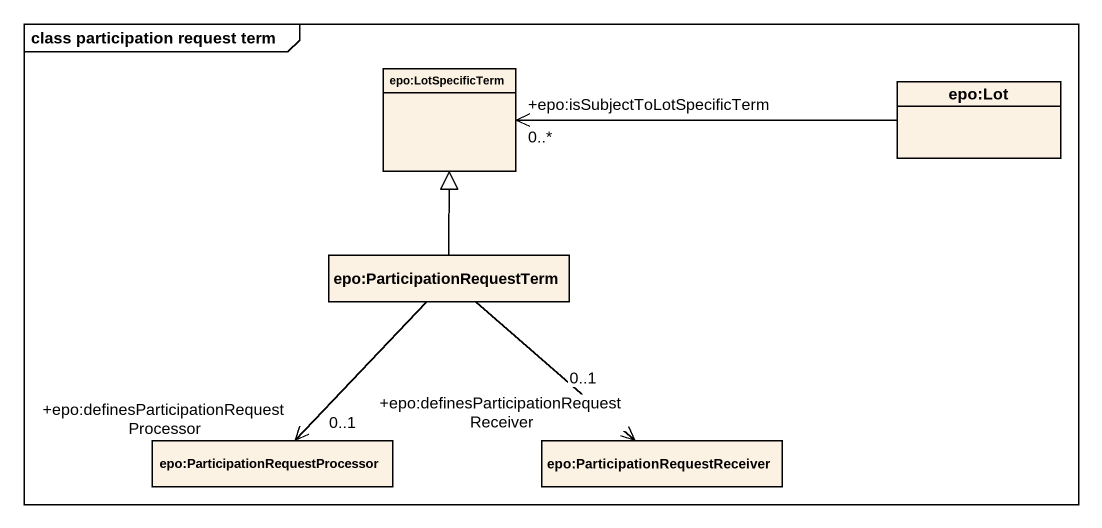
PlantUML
@startuml
mainframe class participation request term
hide circle
hide empty members
class "epo:LotSpecificTerm" as epo_LotSpecificTerm
class "epo:Lot" as epo_Lot
class "epo:ParticipationRequestTerm" as epo_ParticipationRequestTerm
class "epo:ParticipationRequestProcessor" as epo_ParticipationRequestProc
class "epo:ParticipationRequestReceiver" as epo_ParticipationRequestRece
epo_Lot -left-> "+epo:isSubjectToLotSpecificTerm\n0..*" epo_LotSpecificTerm
epo_ParticipationRequestTerm -up-|> epo_LotSpecificTerm
epo_ParticipationRequestTerm --> "+epo:definesParticipationRequestProcessor\n0..1" epo_ParticipationRequestProc
epo_ParticipationRequestTerm --> "+epo:definesParticipationRequestReceiver\n0..1" epo_ParticipationRequestRece
@enduml
